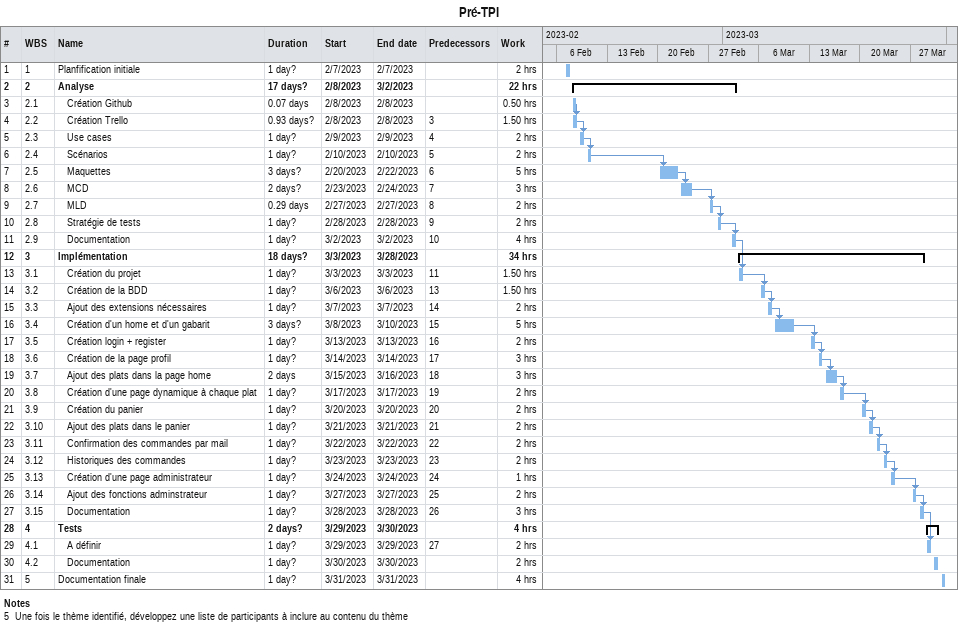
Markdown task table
Pré-TPI

| ID | WBS | Task | Duration | Start | Finish | Predecessors | Work (h) |
|---|---|---|---|---|---|---|---|
| 1 | 1 | Planfification initiale | 1d? | 2023-02-07 | 2023-02-07 |  | 2 |
| 2 | 2 | **Analyse** | 17d? | 2023-02-08 | 2023-03-02 |  | 22 |
| 3 | 2.1 | Création Github | 0.07d | 2023-02-08 | 2023-02-08 |  | 0.50 |
| 4 | 2.2 | Création Trello | 0.93d? | 2023-02-08 | 2023-02-08 | 3 | 1.50 |
| 5 | 2.3 | Use cases | 1d? | 2023-02-09 | 2023-02-09 | 4 | 2 |
| 6 | 2.4 | Scénarios | 1d? | 2023-02-10 | 2023-02-10 | 5 | 2 |
| 7 | 2.5 | Maquettes | 3d? | 2023-02-20 | 2023-02-22 | 6 | 5 |
| 8 | 2.6 | MCD | 2d? | 2023-02-23 | 2023-02-24 | 7 | 3 |
| 9 | 2.7 | MLD | 0.29d | 2023-02-27 | 2023-02-27 | 8 | 2 |
| 10 | 2.8 | Stratégie de tests | 1d? | 2023-02-28 | 2023-02-28 | 9 | 2 |
| 11 | 2.9 | Documentation | 1d? | 2023-03-02 | 2023-03-02 | 10 | 4 |
| 12 | 3 | **Implémentation** | 18d? | 2023-03-03 | 2023-03-28 |  | 34 |
| 13 | 3.1 | Création du projet | 1d? | 2023-03-03 | 2023-03-03 | 11 | 1.50 |
| 14 | 3.2 | Création de la BDD | 1d? | 2023-03-06 | 2023-03-06 | 13 | 1.50 |
| 15 | 3.3 | Ajout des extensions nécessaires | 1d? | 2023-03-07 | 2023-03-07 | 14 | 2 |
| 16 | 3.4 | Création d'un home et d'un gabarit | 3d? | 2023-03-08 | 2023-03-10 | 15 | 5 |
| 17 | 3.5 | Création login + register | 1d? | 2023-03-13 | 2023-03-13 | 16 | 2 |
| 18 | 3.6 | Création de la page profil | 1d? | 2023-03-14 | 2023-03-14 | 17 | 3 |
| 19 | 3.7 | Ajout des plats dans la page home | 2d | 2023-03-15 | 2023-03-16 | 18 | 3 |
| 20 | 3.8 | Création d'une page dynamique à chaque plat | 1d? | 2023-03-17 | 2023-03-17 | 19 | 2 |
| 21 | 3.9 | Création du panier | 1d? | 2023-03-20 | 2023-03-20 | 20 | 2 |
| 22 | 3.10 | Ajout des plats dans le panier | 1d? | 2023-03-21 | 2023-03-21 | 21 | 2 |
| 23 | 3.11 | Confirmation des commandes par mail | 1d? | 2023-03-22 | 2023-03-22 | 22 | 2 |
| 24 | 3.12 | Historiques des commandes | 1d? | 2023-03-23 | 2023-03-23 | 23 | 2 |
| 25 | 3.13 | Création d'une page administrateur | 1d? | 2023-03-24 | 2023-03-24 | 24 | 1 |
| 26 | 3.14 | Ajout des fonctions adminstrateur | 1d? | 2023-03-27 | 2023-03-27 | 25 | 2 |
| 27 | 3.15 | Documentation | 1d? | 2023-03-28 | 2023-03-28 | 26 | 3 |
| 28 | 4 | **Tests** | 2d? | 2023-03-29 | 2023-03-30 |  | 4 |
| 29 | 4.1 | A définir | 1d? | 2023-03-29 | 2023-03-29 | 27 | 2 |
| 30 | 4.2 | Documentation | 1d? | 2023-03-30 | 2023-03-30 |  | 2 |
| 31 | 5 | Documentation finale | 1d? | 2023-03-31 | 2023-03-31 |  | 4 |

Notes
- 5: Une fois le thème identifié, développez une liste de participants à inclure au contenu du thème
